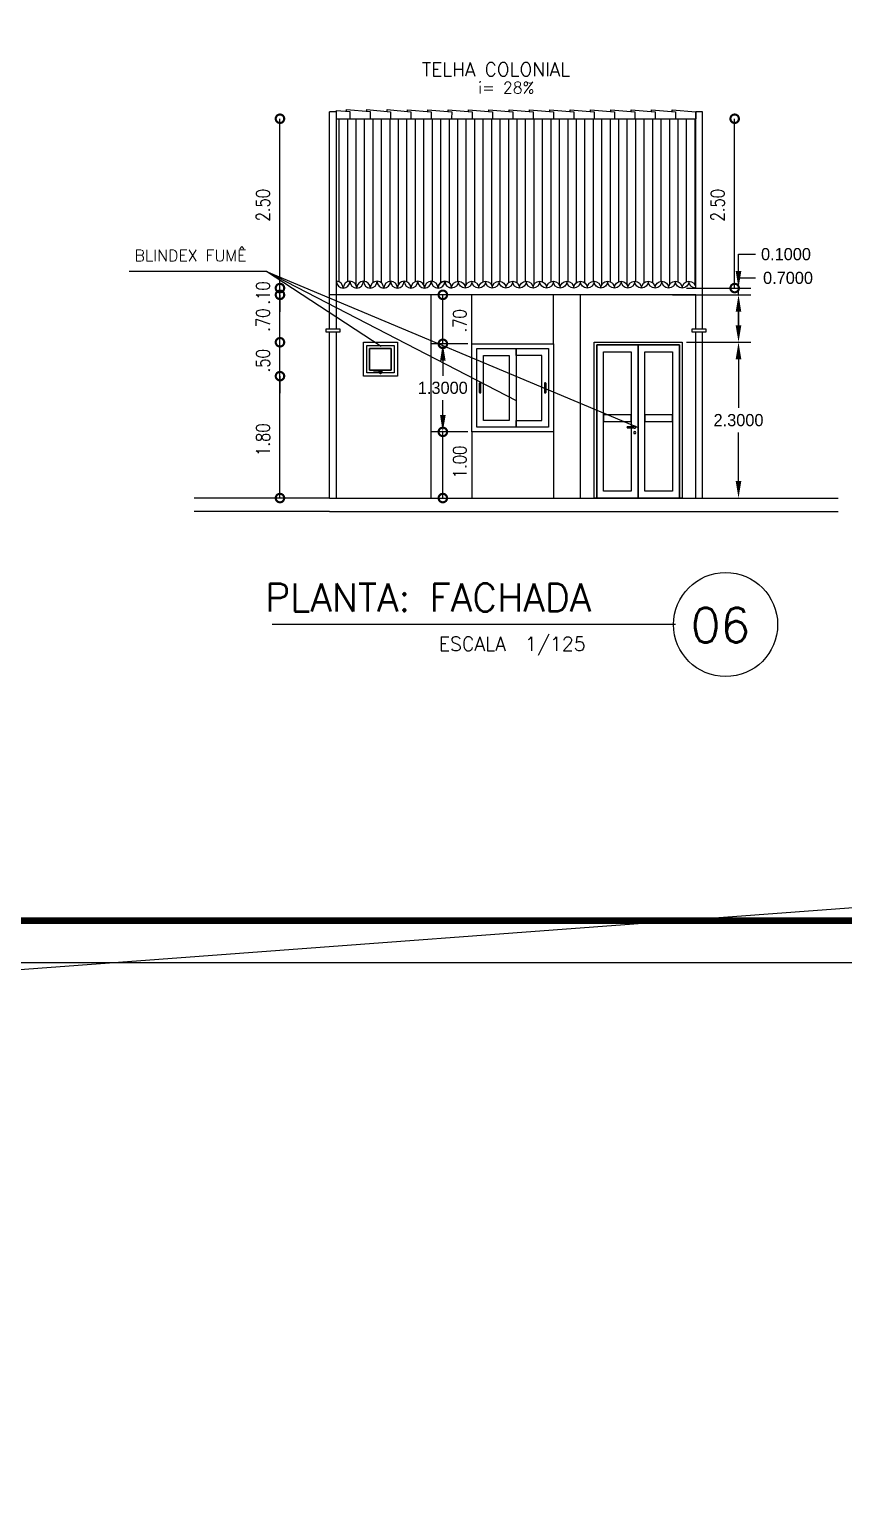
# Model space of a CAD drawing. Extents: x 1223 to 2114, y 507 to 973.
# Drawn here: x 1622.99 to 1634.99, y 608.62 to 630.42 of the extents above; entities that cross this region are included whole.
import ezdxf

# ---------------------------------------------------------------- set-up
doc = ezdxf.new("R2010")
doc.units = 0
doc.header["$MEASUREMENT"] = 0
doc.layers.get('0').update_dxf_attribs({"linetype": 'CONTINUOUS'})
doc.layers.get('DEFPOINTS').update_dxf_attribs({"linetype": 'CONTINUOUS'})
for name, color, linetype in [('ESQUADRIAS_TIGRE', 7, 'CONTINUOUS'), ('JANELAS', 8, 'CONTINUOUS'), ('JANELAS_INTERNO', 2, 'CONTINUOUS'), ('PAREDE', 2, 'CONTINUOUS'), ('PAREDES', 2, 'CONTINUOUS'), ('PENA-20', 3, 'CONTINUOUS'), ('PILARES', 5, 'CONTINUOUS'), ('REBAIXO', 8, 'CONTINUOUS')]:
    doc.layers.add(name, color=color, linetype=linetype)
doc.styles.add('PADRAO_TXT', font='romans.shx')
doc.styles.add('REG80', font='romans.shx', dxfattribs={"width": 0.8, "height": 0.2})
doc.styles.add('ROMANS', font='romans', dxfattribs={"height": 0.1})
doc.dimstyles.get("Standard").update_dxf_attribs({"dimtxt": 0.18, "dimasz": 0.18, "dimexe": 0.18, "dimexo": 0.0625, "dimgap": 0.09, "dimtad": 0, "dimtih": 1, "dimtoh": 1, "dimdec": 4, "dimzin": 0, "dimdsep": 46, "dimtxsty": 'Standard', "dimcen": 0.09, "dimadec": 0, "dimazin": 0, "dimtfac": 1, "dimtdec": 4, "dimtofl": 0, "dimtmove": 0, "dimatfit": 3, "dimfxl": 0, "dimtolj": 1, "dimtzin": 0, "dimarcsym": 0})

# ---------------------------------------------------------------- blocks, each defined once
blk = doc.blocks.new('*U28')
at = {"layer": 'ESQUADRIAS_TIGRE', "linetype": 'Continuous', "flags": 128}
for points in [[(0.05, 0.45), (0.05, 0.05), (0.45, 0.05), (0.45, 0.45)], [(0.09, 0.41), (0.09, 0.09), (0.41, 0.09), (0.41, 0.41)]]:
    blk.add_lwpolyline(points, close=True, dxfattribs=at)
at = {"layer": 'ESQUADRIAS_TIGRE', "linetype": 'Continuous'}
blk.add_lwpolyline([(0.09, 0.41), (0.41, 0.41), (0.41, 0.09), (0.09, 0.09)], close=True, dxfattribs=at)
blk = doc.blocks.new('*U29')
at = {"layer": 'ESQUADRIAS_TIGRE', "linetype": 'Continuous', "flags": 128}
for points in [[(0, 0.5), (0, 0), (0.5, 0), (0.5, 0.5)], [(0.05, 0.45), (0.05, 0.05), (0.45, 0.05), (0.45, 0.45)]]:
    blk.add_lwpolyline(points, close=True, dxfattribs=at)
at = {"layer": 'ESQUADRIAS_TIGRE'}
blk.add_blockref('*U28', (0, 0), dxfattribs=at)
blk = doc.blocks.new('PUXADOR_MAXIMAR_2D')
at = {"layer": 'ESQUADRIAS_TIGRE', "linetype": 'Continuous'}
blk.add_lwpolyline([(-0.006, -0.015), (0.006, -0.015), (0.006, 0), (0.046, 0), (0.1, 0), (0.1, 0.014), (0.019, 0.014), (0.019, 0.015), (0.019, 0.023), (0.006, 0.023), (-0.006, 0.023), (-0.021, 0.023), (-0.021, 0.008), (-0.006, 0.008), (-0.006, 0), (-0.006, -0.001)], close=True, dxfattribs=at)
blk = doc.blocks.new('36985429E')
at = {"layer": 'ESQUADRIAS_TIGRE'}
for name, p in [('*U29', (0, 0)), ('PUXADOR_MAXIMAR_2D', (0.25, 0.05))]:
    blk.add_blockref(name, p, dxfattribs=at)
at = {"layer": 'ESQUADRIAS_TIGRE', "flags": 1}
for tag, p in [('COD', (0, -0.00762)), ('DESCR', (0, -0.01524))]:
    blk.add_attdef(tag, p, '', height=0.00423, dxfattribs=at)
blk = doc.blocks.new('*U31')
at = {"layer": 'ESQUADRIAS_TIGRE', "linetype": 'Continuous', "flags": 128}
for points in [[(0.04, 2.26), (0.04, 0), (0.65, 0), (0.65, 2.26)], [(0.14, 2.16), (0.14, 0.1), (0.55, 0.1), (0.55, 2.16)]]:
    blk.add_lwpolyline(points, close=True, dxfattribs=at)
at = {"layer": 'ESQUADRIAS_TIGRE', "linetype": 'Continuous'}
blk.add_lwpolyline([(0.14, 1.23), (0.55, 1.23), (0.55, 1.13), (0.14, 1.13)], close=True, dxfattribs=at)
blk = doc.blocks.new('*U32')
at = {"layer": 'ESQUADRIAS_TIGRE', "linetype": 'Continuous', "flags": 128}
for points in [[(0.65, 2.26), (0.65, 0), (1.26, 0), (1.26, 2.26)], [(0.75, 2.16), (0.75, 0.1), (1.16, 0.1), (1.16, 2.16)]]:
    blk.add_lwpolyline(points, close=True, dxfattribs=at)
at = {"layer": 'ESQUADRIAS_TIGRE', "linetype": 'Continuous'}
blk.add_lwpolyline([(0.75, 1.23), (1.16, 1.23), (1.16, 1.13), (0.75, 1.13)], close=True, dxfattribs=at)
blk = doc.blocks.new('*U33')
at = {"layer": 'ESQUADRIAS_TIGRE', "linetype": 'Continuous'}
blk.add_lwpolyline([(0, 2.3), (0, 0), (0.04, 0), (0.04, 2.26), (1.26, 2.26), (1.26, 0), (1.3, 0), (1.3, 2.3)], close=True, dxfattribs=at)
at = {"layer": 'ESQUADRIAS_TIGRE'}
for name in ['*U31', '*U32']:
    blk.add_blockref(name, (0, 0), dxfattribs=at)
blk = doc.blocks.new('MACANETA_GU_DIR')
at = {"layer": 'ESQUADRIAS_TIGRE', "linetype": 'Continuous', "flags": 128}
blk.add_lwpolyline([(0, -0.015, -0.414214), (-0.015, 0, -0.414214), (0, 0.015), (0, 0.015, -0.268682), (0.013, 0.007), (0.052, 0.007), (0.106, 0.007, -0.414214), (0.114, 0, -0.414214), (0.106, -0.008), (0.052, -0.008), (0.013, -0.008), (0.013, -0.008, -0.267224), (0, -0.015)], format="xyb", close=True, dxfattribs=at)
at = {"layer": 'ESQUADRIAS_TIGRE', "linetype": 'Continuous'}
blk.add_circle((0, -0.08), 0.015, dxfattribs=at)
blk = doc.blocks.new('36621931E')
at = {"layer": 'ESQUADRIAS_TIGRE'}
for name, p in [('*U33', (0, 0)), ('MACANETA_GU_DIR', (0.7, 1.046))]:
    blk.add_blockref(name, p, dxfattribs=at)
at = {"layer": 'ESQUADRIAS_TIGRE', "flags": 1}
for tag, p in [('COD', (0, -0.00762)), ('DESCR', (0, -0.01524))]:
    blk.add_attdef(tag, p, '', height=0.00423, dxfattribs=at)
blk = doc.blocks.new('*U35')
at = {"layer": 'ESQUADRIAS_TIGRE', "linetype": 'Continuous'}
blk.add_lwpolyline([(0.07, 1.23), (0.07, 0.07), (0.55, 0.07), (0.55, 0.17), (0.17, 0.17), (0.17, 1.13), (0.55, 1.13), (0.55, 1.23)], close=True, dxfattribs=at)
blk = doc.blocks.new('*U36')
at = {"layer": 'ESQUADRIAS_TIGRE', "linetype": 'Continuous', "flags": 128}
for points in [[(0.55, 1.23), (0.55, 0.07), (1.13, 0.07), (1.13, 1.23)], [(0.65, 1.13), (0.65, 0.17), (1.03, 0.17), (1.03, 1.13)]]:
    blk.add_lwpolyline(points, close=True, dxfattribs=at)
blk = doc.blocks.new('*U37')
at = {"layer": 'ESQUADRIAS_TIGRE', "linetype": 'Continuous', "flags": 128}
for points in [[(0, 1.3), (0, 0), (1.2, 0), (1.2, 1.3)], [(0.07, 1.23), (0.07, 0.07), (1.13, 0.07), (1.13, 1.23)]]:
    blk.add_lwpolyline(points, close=True, dxfattribs=at)
at = {"layer": 'ESQUADRIAS_TIGRE'}
for name in ['*U35', '*U36']:
    blk.add_blockref(name, (0, 0), dxfattribs=at)
blk = doc.blocks.new('PUXADOR_2D')
at = {"layer": 'ESQUADRIAS_TIGRE', "linetype": 'Continuous', "flags": 128}
blk.add_lwpolyline([(0.0125, -0.06), (0.0125, -0.0625, -0.4142136), (0, -0.075), (0, -0.075, -0.4142136), (-0.0125, -0.0625), (-0.0125, -0.06), (-0.0125, 0.06), (-0.0125, 0.0625, -0.4142136), (0, 0.075), (0, 0.075, -0.4142136), (0.0125, 0.0625), (0.0125, 0.06)], format="xyb", close=True, dxfattribs=at)
blk = doc.blocks.new('36406810E')
at = {"layer": 'ESQUADRIAS_TIGRE'}
for name, p in [('*U37', (0, 0)), ('PUXADOR_2D', (0.12, 0.65)), ('PUXADOR_2D', (1.08, 0.65))]:
    blk.add_blockref(name, p, dxfattribs=at)
at = {"layer": 'ESQUADRIAS_TIGRE', "flags": 1}
for tag, p in [('COD', (0, -0.00762)), ('DESCR', (0, -0.01524))]:
    blk.add_attdef(tag, p, '', height=0.00423, dxfattribs=at)
blk = doc.blocks.new('A$C2DF50791')
at = {"layer": 'PENA-20'}
for centre, start, end in [((0, 0.1), 270, 0), ((0.1, 0), 0, 180), ((0.2, 0.1), 180, 0), ((0.3, 0), 0, 180), ((0.4, 0.1), 180, 0), ((0.5, 0), 0, 180), ((0.6, 0.1), 180, 0), ((0.7, 0), 0, 180), ((0.8, 0.1), 180, 0), ((0.9, 0), 0, 180), ((1, 0.1), 180, 0), ((1.1, 0), 0, 180), ((1.2, 0.1), 180, 0), ((1.3, 0), 0, 180), ((1.4, 0.1), 180, 0), ((1.5, 0), 0, 180), ((1.6, 0.1), 180, 0), ((1.7, 0), 0, 180), ((1.8, 0.1), 180, 0), ((1.9, 0), 0, 180), ((2, 0.1), 180, 0), ((2.1, 0), 0, 180), ((2.2, 0.1), 180, 0), ((2.3, 0), 0, 180), ((2.4, 0.1), 180, 0), ((2.5, 0), 0, 180), ((2.6, 0.1), 180, 0), ((2.7, 0), 0, 180), ((2.8, 0.1), 180, 0), ((2.9, 0), 0, 180), ((3, 0.1), 180, 0), ((3.1, 0), 0, 180), ((3.2, 0.1), 180, 0), ((3.3, 0), 0, 180), ((3.4, 0.1), 180, 0), ((3.5, 0), 0, 180), ((3.6, 0.1), 180, 0), ((3.7, 0), 0, 180)]:
    blk.add_arc(centre, 0.1, start, end, dxfattribs=at)
blk = doc.blocks.new('*D606')
at = {"layer": 'DEFPOINTS', "color": 0, "transparency": 16777216}
for p in [(1632.614, 625.808), (1633.446, 625.808), (1632.614, 623.508)]:
    blk.add_point(p, dxfattribs=at)
at = {"layer": 'REBAIXO', "color": 0, "lineweight": -2, "transparency": 16777216}
for p, q in [((1632.677, 625.808), (1633.626, 625.808)), ((1632.677, 623.508), (1633.626, 623.508))]:
    blk.add_line(p, q, dxfattribs=at)
at = {"layer": 'REBAIXO', "color": 7, "lineweight": -2, "transparency": 16777216}
for p, q in [((1633.446, 625.558), (1633.446, 624.838)), ((1633.446, 623.758), (1633.446, 624.478))]:
    blk.add_line(p, q, dxfattribs=at)
at = {"layer": 'REBAIXO', "color": 7, "transparency": 16777216}
for points in [[(1633.404, 625.558), (1633.487, 625.558), (1633.446, 625.808)], [(1633.404, 623.758), (1633.487, 623.758), (1633.446, 623.508)]]:
    blk.add_solid(points, dxfattribs=at)
at = {"layer": 'REBAIXO', "color": 0, "transparency": 16777216, "insert": (1633.446, 624.658), "char_height": 0.18, "attachment_point": 5}
blk.add_mtext('\\A1;2.3000', dxfattribs=at)
blk = doc.blocks.new('*D607')
at = {"layer": 'DEFPOINTS', "color": 0, "transparency": 16777216}
for p in [(1632.409, 626.508), (1633.446, 626.508), (1632.614, 625.808)]:
    blk.add_point(p, dxfattribs=at)
at = {"layer": 'REBAIXO', "color": 7, "lineweight": -2, "transparency": 16777216}
for p, q in [((1633.446, 626.508), (1633.446, 626.758)), ((1633.446, 626.758), (1633.696, 626.758)), ((1633.446, 626.058), (1633.446, 626.258))]:
    blk.add_line(p, q, dxfattribs=at)
at = {"layer": 'REBAIXO', "color": 0, "lineweight": -2, "transparency": 16777216}
for p, q in [((1632.471, 626.508), (1633.626, 626.508)), ((1632.677, 625.808), (1633.626, 625.808))]:
    blk.add_line(p, q, dxfattribs=at)
at = {"layer": 'REBAIXO', "color": 7, "transparency": 16777216}
for points in [[(1633.404, 626.258), (1633.487, 626.258), (1633.446, 626.508)], [(1633.404, 626.058), (1633.487, 626.058), (1633.446, 625.808)]]:
    blk.add_solid(points, dxfattribs=at)
at = {"layer": 'REBAIXO', "color": 0, "transparency": 16777216, "insert": (1634.176, 626.758), "char_height": 0.18, "attachment_point": 5}
blk.add_mtext('\\A1;0.7000', dxfattribs=at)
blk = doc.blocks.new('*D608')
at = {"layer": 'DEFPOINTS', "color": 0, "transparency": 16777216}
for p in [(1632.409, 626.508), (1632.614, 626.608), (1633.446, 626.608)]:
    blk.add_point(p, dxfattribs=at)
at = {"layer": 'REBAIXO', "color": 7, "lineweight": -2, "transparency": 16777216}
for p, q in [((1633.446, 626.858), (1633.446, 627.108)), ((1633.446, 627.108), (1633.696, 627.108)), ((1633.446, 626.258), (1633.446, 626.008))]:
    blk.add_line(p, q, dxfattribs=at)
at = {"layer": 'REBAIXO', "color": 0, "lineweight": -2, "transparency": 16777216}
for p, q in [((1632.471, 626.508), (1633.626, 626.508)), ((1632.677, 626.608), (1633.626, 626.608))]:
    blk.add_line(p, q, dxfattribs=at)
at = {"layer": 'REBAIXO', "color": 7, "transparency": 16777216}
for points in [[(1633.404, 626.858), (1633.487, 626.858), (1633.446, 626.608)], [(1633.404, 626.258), (1633.487, 626.258), (1633.446, 626.508)]]:
    blk.add_solid(points, dxfattribs=at)
at = {"layer": 'REBAIXO', "color": 0, "transparency": 16777216, "insert": (1634.146, 627.108), "char_height": 0.18, "attachment_point": 5}
blk.add_mtext('\\A1;0.1000', dxfattribs=at)
blk = doc.blocks.new('_DOTSMALL')
at = {"color": 0, "linetype": 'ByBlock', "const_width": 0.5}
blk.add_lwpolyline([(-0.0625, 0, 1), (0.0625, 0, 1)], format="xyb", close=True, dxfattribs=at)
blk = doc.blocks.new('*D609')
at = {"layer": 'DEFPOINTS', "color": 0, "transparency": 16777216}
for p in [(1629.084, 625.785), (1629.514, 625.785), (1629.514, 624.485)]:
    blk.add_point(p, dxfattribs=at)
at = {"layer": 'REBAIXO', "color": 0, "lineweight": -2, "transparency": 16777216}
for p, q in [((1629.452, 625.785), (1628.904, 625.785)), ((1629.452, 624.485), (1628.904, 624.485))]:
    blk.add_line(p, q, dxfattribs=at)
at = {"layer": 'REBAIXO', "color": 7, "lineweight": -2, "transparency": 16777216}
for p, q in [((1629.084, 625.535), (1629.084, 625.315)), ((1629.084, 624.735), (1629.084, 624.955))]:
    blk.add_line(p, q, dxfattribs=at)
at = {"layer": 'REBAIXO', "color": 7, "transparency": 16777216}
for points in [[(1629.043, 625.535), (1629.126, 625.535), (1629.084, 625.785)], [(1629.043, 624.735), (1629.126, 624.735), (1629.084, 624.485)]]:
    blk.add_solid(points, dxfattribs=at)
at = {"layer": 'REBAIXO', "color": 0, "transparency": 16777216, "insert": (1629.084, 625.135), "char_height": 0.18, "attachment_point": 5}
blk.add_mtext('\\A1;1.3000', dxfattribs=at)
blk = doc.blocks.new('*U89')
at = {"color": 3, "style": 'REG80', "width": 0.8}
blk.add_text('1.80', height=0.2, rotation=90, dxfattribs=at).set_placement((1626.532, 624.13))
blk = doc.blocks.new('*D88')
at = {"transparency": 16777216}
blk.add_line((1626.682, 623.508), (1626.682, 625.308), dxfattribs=at)
at = {"layer": 'DEFPOINTS', "color": 0, "transparency": 16777216}
for p in [(1626.682, 625.308), (1627.914, 625.308), (1628.143, 623.508)]:
    blk.add_point(p, dxfattribs=at)
at = {"transparency": 16777216, "xscale": 0.25, "yscale": 0.25, "zscale": 0.25}
for p, rotation in [((1626.682, 625.308), 90), ((1626.682, 623.508), 270)]:
    blk.add_blockref('_DOTSMALL', p, dxfattribs=dict(at, rotation=rotation))
at = {"layer": 'PILARES', "transparency": 16777216}
blk.add_blockref('*U89', (0, 0), dxfattribs=at)
blk = doc.blocks.new('*U91')
at = {"color": 3, "style": 'REG80', "width": 0.8}
blk.add_text('.50', height=0.2, rotation=90, dxfattribs=at).set_placement((1626.532, 625.364))
blk = doc.blocks.new('*D90')
at = {"transparency": 16777216}
for p, q in [((1626.682, 625.808), (1626.682, 626.058)), ((1626.682, 625.308), (1626.682, 625.808)), ((1626.682, 625.308), (1626.682, 625.058))]:
    blk.add_line(p, q, dxfattribs=at)
at = {"layer": 'DEFPOINTS', "color": 0, "transparency": 16777216}
for p in [(1626.682, 625.808), (1627.914, 625.808), (1627.914, 625.308)]:
    blk.add_point(p, dxfattribs=at)
at = {"transparency": 16777216, "xscale": 0.25, "yscale": 0.25, "zscale": 0.25}
for p, rotation in [((1626.682, 625.808), 270), ((1626.682, 625.308), 90)]:
    blk.add_blockref('_DOTSMALL', p, dxfattribs=dict(at, rotation=rotation))
at = {"layer": 'PILARES', "transparency": 16777216}
blk.add_blockref('*U91', (0, 0), dxfattribs=at)
blk = doc.blocks.new('*U93')
at = {"color": 3, "style": 'REG80', "width": 0.8}
blk.add_text('.70', height=0.2, rotation=90, dxfattribs=at).set_placement((1626.532, 625.964))
blk = doc.blocks.new('*D92')
at = {"transparency": 16777216}
blk.add_line((1626.682, 625.808), (1626.682, 626.508), dxfattribs=at)
at = {"layer": 'DEFPOINTS', "color": 0, "transparency": 16777216}
for p in [(1626.682, 626.508), (1627.515, 626.508), (1627.914, 625.808)]:
    blk.add_point(p, dxfattribs=at)
at = {"transparency": 16777216, "xscale": 0.25, "yscale": 0.25, "zscale": 0.25}
for p, rotation in [((1626.682, 626.508), 90), ((1626.682, 625.808), 270)]:
    blk.add_blockref('_DOTSMALL', p, dxfattribs=dict(at, rotation=rotation))
at = {"layer": 'PILARES', "transparency": 16777216}
blk.add_blockref('*U93', (0, 0), dxfattribs=at)
blk = doc.blocks.new('*U95')
at = {"color": 3, "style": 'REG80', "width": 0.8}
blk.add_text('.10', height=0.2, rotation=90, dxfattribs=at).set_placement((1626.532, 626.364))
blk = doc.blocks.new('*D94')
at = {"transparency": 16777216}
for p, q in [((1626.682, 626.608), (1626.682, 626.858)), ((1626.682, 626.508), (1626.682, 626.608)), ((1626.682, 626.508), (1626.682, 626.258))]:
    blk.add_line(p, q, dxfattribs=at)
at = {"layer": 'DEFPOINTS', "color": 0, "transparency": 16777216}
for p in [(1626.682, 626.608), (1627.515, 626.508), (1627.614, 626.608)]:
    blk.add_point(p, dxfattribs=at)
at = {"transparency": 16777216, "xscale": 0.25, "yscale": 0.25, "zscale": 0.25}
for p, rotation in [((1626.682, 626.608), 270), ((1626.682, 626.508), 90)]:
    blk.add_blockref('_DOTSMALL', p, dxfattribs=dict(at, rotation=rotation))
at = {"layer": 'PILARES', "transparency": 16777216}
blk.add_blockref('*U95', (0, 0), dxfattribs=at)
blk = doc.blocks.new('*U97')
at = {"color": 3, "style": 'REG80', "width": 0.8}
blk.add_text('2.50', height=0.2, rotation=90, dxfattribs=at).set_placement((1626.532, 627.592))
blk = doc.blocks.new('*D96')
at = {"transparency": 16777216}
blk.add_line((1626.682, 626.608), (1626.682, 629.108), dxfattribs=at)
at = {"layer": 'DEFPOINTS', "color": 0, "transparency": 16777216}
for p in [(1626.682, 629.108), (1627.514, 629.108), (1627.614, 626.608)]:
    blk.add_point(p, dxfattribs=at)
at = {"transparency": 16777216, "xscale": 0.25, "yscale": 0.25, "zscale": 0.25}
for p, rotation in [((1626.682, 629.108), 90), ((1626.682, 626.608), 270)]:
    blk.add_blockref('_DOTSMALL', p, dxfattribs=dict(at, rotation=rotation))
at = {"layer": 'PILARES', "transparency": 16777216}
blk.add_blockref('*U97', (0, 0), dxfattribs=at)
blk = doc.blocks.new('*U99')
at = {"color": 3, "style": 'REG80', "width": 0.8}
blk.add_text('2.50', height=0.2, rotation=90, dxfattribs=at).set_placement((1633.239, 627.592))
blk = doc.blocks.new('*D98')
at = {"transparency": 16777216}
blk.add_line((1633.389, 626.608), (1633.389, 629.108), dxfattribs=at)
at = {"layer": 'DEFPOINTS', "color": 0, "transparency": 16777216}
for p in [(1632.815, 629.108), (1633.389, 629.108), (1632.814, 626.608)]:
    blk.add_point(p, dxfattribs=at)
at = {"transparency": 16777216, "xscale": 0.25, "yscale": 0.25, "zscale": 0.25}
for p, rotation in [((1633.389, 629.108), 90), ((1633.389, 626.608), 270)]:
    blk.add_blockref('_DOTSMALL', p, dxfattribs=dict(at, rotation=rotation))
at = {"layer": 'PILARES', "transparency": 16777216}
blk.add_blockref('*U99', (0, 0), dxfattribs=at)

msp = doc.modelspace()

# ---------------------------------------------------------------- linework, layer by layer
msp.add_lwpolyline([(1642.70881, 642.89492), (1642.70881, 616.64492), (1605.58381, 616.64492), (1605.58381, 642.89492)], close=True)
at = {"const_width": 0.1}
msp.add_lwpolyline([(1642.08381, 641.39492), (1642.08381, 617.26992), (1606.20881, 617.26992), (1606.20881, 641.39492)], close=True, dxfattribs=at)
at = {"layer": 'JANELAS'}
msp.add_line((1632.51642, 621.64062), (1626.56896, 621.64062), dxfattribs=at)
msp.add_circle((1633.25489, 621.64062), 0.76764, dxfattribs=at)
at = {"layer": 'JANELAS_INTERNO'}
msp.add_line((1516.64871, 608.62187), (2113.74782, 653.18983), dxfattribs=at)
at = {"layer": 'PAREDE'}
for p, q in [((1628.91448, 623.50837), (1628.91448, 626.50837)), ((1627.41448, 623.50837), (1627.41448, 625.95837)), ((1627.51448, 623.50837), (1627.51448, 625.95837)), ((1632.81448, 623.50837), (1632.81448, 625.95837)), ((1632.91448, 623.50837), (1632.91448, 625.95837)), ((1627.41448, 623.50837), (1625.41448, 623.50837)), ((1627.41448, 623.50837), (1632.91448, 623.50837)), ((1632.91448, 623.50837), (1634.91448, 623.50837)), ((1627.41448, 623.30837), (1625.41448, 623.30837)), ((1627.41448, 623.30837), (1632.91448, 623.30837)), ((1632.91448, 623.30837), (1634.91448, 623.30837))]:
    msp.add_line(p, q, dxfattribs=at)
for points in [[(1627.56448, 625.95837), (1627.36448, 625.95837), (1627.36448, 626.00837), (1627.56448, 626.00837)], [(1632.96448, 625.95837), (1632.76448, 625.95837), (1632.76448, 626.00837), (1632.96448, 626.00837)]]:
    msp.add_lwpolyline(points, close=True, dxfattribs=at)
at = {"layer": 'PENA-20'}
for p, q in [((1627.51468, 629.20751), (1627.41448, 629.20751)), ((1627.41448, 626.00837), (1627.41448, 629.20751)), ((1627.51448, 626.00837), (1627.51448, 629.20751)), ((1632.81448, 626.60837), (1632.81448, 629.20797)), ((1632.91448, 629.20797), (1632.81448, 629.20797)), ((1632.91448, 626.00837), (1632.91448, 629.20797)), ((1632.81448, 626.50837), (1627.51448, 626.50837)), ((1632.81448, 626.00837), (1632.81448, 626.50837))]:
    msp.add_line(p, q, dxfattribs=at)
for centre, start, end in [((1627.61448, 626.70837), 180, 0), ((1627.51448, 626.60837), 0, 90), ((1627.71448, 626.60837), 0, 180), ((1627.81448, 626.70837), 180, 0), ((1627.91448, 626.60837), 0, 180), ((1628.01448, 626.70837), 180, 0), ((1628.11448, 626.60837), 0, 180), ((1628.21448, 626.70837), 180, 0), ((1628.31448, 626.60837), 0, 180), ((1628.41448, 626.70837), 180, 0), ((1628.51448, 626.60837), 0, 180), ((1628.61448, 626.70837), 180, 0), ((1628.71448, 626.60837), 0, 180), ((1628.81448, 626.70837), 180, 0), ((1628.91448, 626.60837), 0, 180), ((1629.01448, 626.70837), 180, 0), ((1629.11448, 626.60837), 0, 180), ((1629.21448, 626.70837), 180, 270)]:
    msp.add_arc(centre, 0.1, start, end, dxfattribs=at)
at = {"layer": 'REBAIXO'}
for p, q in [((1627.66469, 629.21699), (1627.66471, 629.2427)), ((1627.66471, 629.2427), (1628.01468, 629.21238)), ((1627.96469, 629.21671), (1627.96471, 629.24242)), ((1627.96471, 629.24242), (1628.31468, 629.2121)), ((1628.26469, 629.21643), (1628.26471, 629.24215)), ((1628.26469, 629.21643), (1628.26471, 629.24215)), ((1628.26469, 629.21643), (1628.26471, 629.24215)), ((1628.26471, 629.24215), (1628.61468, 629.21183)), ((1628.56469, 629.21616), (1628.56471, 629.24187)), ((1628.56471, 629.24187), (1628.91468, 629.21155)), ((1628.86469, 629.21588), (1628.86471, 629.2416)), ((1628.86471, 629.2416), (1629.21468, 629.21128)), ((1629.16469, 629.21561), (1629.16471, 629.24132)), ((1629.16471, 629.24132), (1629.51468, 629.211)), ((1629.46469, 629.21533), (1629.46471, 629.24105)), ((1629.46469, 629.21533), (1629.46471, 629.24105)), ((1629.46469, 629.21533), (1629.46471, 629.24105)), ((1629.46471, 629.24105), (1629.81468, 629.21073)), ((1629.76469, 629.21506), (1629.76471, 629.24077)), ((1629.76471, 629.24077), (1630.11468, 629.21045)), ((1630.06469, 629.21478), (1630.06471, 629.2405)), ((1630.06471, 629.2405), (1630.41468, 629.21018)), ((1630.36469, 629.21451), (1630.36471, 629.24022)), ((1630.36471, 629.24022), (1630.71468, 629.2099)), ((1630.66469, 629.21423), (1630.66471, 629.23995)), ((1630.66471, 629.23995), (1631.01468, 629.20962)), ((1630.96469, 629.21396), (1630.96471, 629.23967)), ((1630.96471, 629.23967), (1631.31468, 629.20935)), ((1631.26469, 629.21368), (1631.26471, 629.2394)), ((1631.26471, 629.2394), (1631.61468, 629.20907)), ((1631.56469, 629.21341), (1631.56471, 629.23912)), ((1631.56471, 629.23912), (1631.91468, 629.2088)), ((1631.86469, 629.21313), (1631.86471, 629.23884)), ((1631.86471, 629.23884), (1632.21468, 629.20852)), ((1632.16469, 629.21285), (1632.16471, 629.23857)), ((1632.16471, 629.23857), (1632.51468, 629.20825)), ((1632.46469, 629.21258), (1632.46471, 629.23829)), ((1632.46471, 629.23829), (1632.81468, 629.20797)), ((1627.51448, 629.20797), (1627.51448, 629.23)), ((1627.51448, 629.23), (1627.71468, 629.21265)), ((1627.51448, 629.10837), (1632.81448, 629.10837)), ((1627.55563, 626.69951), (1627.55563, 629.10837)), ((1627.68063, 626.70247), (1627.68063, 629.10837)), ((1627.71468, 629.21265), (1627.71459, 629.11265)), ((1627.80563, 626.6495), (1627.80563, 629.10837)), ((1627.93063, 626.70706), (1627.93063, 629.10837)), ((1628.01468, 629.21238), (1628.01459, 629.11238)), ((1628.05563, 626.68922), (1628.05563, 629.10837)), ((1628.18063, 626.68337), (1628.18063, 629.10837)), ((1628.30563, 626.70798), (1628.30563, 629.10837)), ((1628.31468, 629.2121), (1628.31459, 629.1121)), ((1628.43063, 626.66286), (1628.43063, 629.10837)), ((1628.55563, 626.69951), (1628.55563, 629.10837)), ((1628.61468, 629.21183), (1628.61459, 629.11183)), ((1628.68063, 626.70247), (1628.68063, 629.10837)), ((1628.80563, 626.6495), (1628.80563, 629.10837)), ((1628.91468, 629.21155), (1628.91459, 629.11155)), ((1628.93063, 626.70706), (1628.93063, 629.10837)), ((1629.05563, 626.68922), (1629.05563, 629.10837)), ((1629.18063, 626.68337), (1629.18063, 629.10837)), ((1629.21468, 629.21128), (1629.21459, 629.11128)), ((1629.30563, 626.70798), (1629.30563, 629.10837)), ((1629.43063, 626.66286), (1629.43063, 629.10837)), ((1629.51468, 629.211), (1629.51459, 629.111)), ((1629.55563, 626.69951), (1629.55563, 629.10837)), ((1629.68063, 626.70247), (1629.68063, 629.10837)), ((1629.80563, 626.6495), (1629.80563, 629.10837)), ((1629.81468, 629.21073), (1629.81459, 629.11073)), ((1629.93063, 626.70706), (1629.93063, 629.10837)), ((1630.05563, 626.68922), (1630.05563, 629.10837)), ((1630.11468, 629.21045), (1630.11459, 629.11045)), ((1630.18063, 626.68337), (1630.18063, 629.10837)), ((1630.30563, 626.70798), (1630.30563, 629.10837)), ((1630.41468, 629.21018), (1630.41459, 629.11018)), ((1630.43063, 626.66286), (1630.43063, 629.10837)), ((1630.55563, 626.69951), (1630.55563, 629.10837)), ((1630.68063, 626.70247), (1630.68063, 629.10837)), ((1630.71468, 629.2099), (1630.71459, 629.1099)), ((1630.80563, 626.6495), (1630.80563, 629.10837)), ((1630.93063, 626.70706), (1630.93063, 629.10837)), ((1631.01468, 629.20962), (1631.01459, 629.10962)), ((1631.05563, 626.68922), (1631.05563, 629.10837)), ((1631.18063, 626.68337), (1631.18063, 629.10837)), ((1631.30563, 626.70798), (1631.30563, 629.10837)), ((1631.31468, 629.20935), (1631.31459, 629.10935)), ((1631.43063, 626.66286), (1631.43063, 629.10837)), ((1631.55563, 626.69951), (1631.55563, 629.10837)), ((1631.61468, 629.20907), (1631.61459, 629.10907)), ((1631.61468, 629.20907), (1631.61459, 629.10907)), ((1631.68063, 626.70247), (1631.68063, 629.10837)), ((1631.80563, 626.6495), (1631.80563, 629.10837)), ((1631.91468, 629.2088), (1631.91459, 629.1088)), ((1631.93063, 626.70706), (1631.93063, 629.10837)), ((1632.05563, 626.68922), (1632.05563, 629.10837)), ((1632.18063, 626.68337), (1632.18063, 629.10837)), ((1632.21468, 629.20852), (1632.21459, 629.10852)), ((1632.30563, 626.70798), (1632.30563, 629.10837)), ((1632.43063, 626.66286), (1632.43063, 629.10837)), ((1632.51468, 629.20825), (1632.51459, 629.10825)), ((1632.55563, 626.69951), (1632.55563, 629.10837)), ((1632.68063, 626.70247), (1632.68063, 629.10837)), ((1632.80563, 626.6495), (1632.80563, 629.10837)), ((1632.81468, 629.20797), (1632.81459, 629.10797)), ((1626.48505, 626.85504), (1624.45706, 626.85504)), ((1628.17287, 625.74336), (1626.48505, 626.85504)), ((1626.48505, 626.85504), (1630.16448, 624.94805)), ((1626.48505, 626.85504), (1631.96448, 624.5512)), ((1627.51448, 626.50837), (1627.41448, 626.50837)), ((1629.51448, 625.78522), (1629.51448, 626.50837)), ((1630.71448, 625.78522), (1630.71448, 626.50837)), ((1631.11448, 623.50837), (1631.11448, 626.50837)), ((1632.81448, 626.50837), (1632.91448, 626.50837)), ((1629.51448, 624.48522), (1629.51448, 623.50837)), ((1630.71448, 624.48522), (1630.71448, 623.50837))]:
    msp.add_line(p, q, dxfattribs=at)
at = {"layer": 'REBAIXO', "color": 7}
for p, q in [((1629.08432, 625.78522), (1629.08432, 626.50837)), ((1629.08432, 623.50837), (1629.08432, 624.48522))]:
    msp.add_line(p, q, dxfattribs=at)

# ---------------------------------------------------------------- block references
at = {"layer": 'PENA-20', "xscale": -1}
msp.add_blockref('A$C2DF50791', (1632.81448, 626.60837), dxfattribs=at)
at = {"layer": 'REBAIXO', "color": 7, "xscale": -0.25, "yscale": 0.25, "zscale": 0.25}
for p, rotation in [((1629.08432, 626.50837), 270), ((1629.08432, 625.78522), 90), ((1629.08432, 624.48522), 270), ((1629.08432, 623.50837), 90)]:
    msp.add_blockref('_DOTSMALL', p, dxfattribs=dict(at, rotation=rotation))
at = {"layer": 'REBAIXO', "xscale": -1}
for name, p in [('36985429E', (1628.41448, 625.30837)), ('36406810E', (1630.71448, 624.48522)), ('36621931E', (1632.61448, 623.50837))]:
    msp.add_blockref(name, p, dxfattribs=at)

# ---------------------------------------------------------------- texts
at = {"layer": 'JANELAS'}
for s, height, style, p in [('i= 28%', 0.17, 'PADRAO_TXT', (1629.60556, 629.48096)), ('BLINDEX FUMÊ', 0.17, 'PADRAO_TXT', (1624.53563, 627.003)), (' ESCALA  1/125', 0.2047032, 'ROMANS', (1628.8832, 621.25364))]:
    msp.add_text(s, height=height, dxfattribs=dict(at, style=style)).set_placement(p)
at = {"layer": 'PAREDE'}
for s, height, style, p in [('TELHA COLONIAL', 0.2, 'PADRAO_TXT', (1628.77492, 629.73596)), ('06', 0.511758, 'ROMANS', (1632.74176, 621.37499))]:
    msp.add_text(s, height=height, dxfattribs=dict(at, style=style)).set_placement(p)
at = {"layer": 'PAREDES', "style": 'ROMANS'}
msp.add_text('PLANTA: FACHADA', height=0.4094064, dxfattribs=at).set_placement((1626.46353, 621.83543))
at = {"layer": 'REBAIXO', "color": 3, "style": 'REG80', "width": 0.8}
for s, p in [('.70', (1629.43432, 625.95251)), ('1.00', (1629.43432, 623.80251))]:
    msp.add_text(s, height=0.2, rotation=90, dxfattribs=at).set_placement(p)

# ---------------------------------------------------------------- dimensions: what is measured, and where the dimension line sits
for base, p1, p2, picture, middle in [((1626.6815, 629.10837), (1627.61448, 626.60837), (1627.51448, 629.10837), '*D96', (1626.4315, 627.85837)), ((1633.38948, 629.10797), (1632.81448, 626.60837), (1632.81459, 629.10797), '*D98', (1633.13948, 627.85817)), ((1626.6815, 626.60837), (1627.51506, 626.50837), (1627.61448, 626.60837), '*D94', (1626.4315, 626.55837)), ((1626.6815, 626.50837), (1627.91448, 625.80837), (1627.51506, 626.50837), '*D92', (1626.4315, 626.15837)), ((1626.6815, 625.80837), (1627.91448, 625.30837), (1627.91448, 625.80837), '*D90', (1626.4315, 625.55837)), ((1626.6815, 625.30837), (1628.14306, 623.50837), (1627.91448, 625.30837), '*D88', (1626.4315, 624.40837))]:
    dim = msp.add_linear_dim(base=base, p1=p1, p2=p2, angle=90, dimstyle='Standard')
    dim.commit()
    dim.dimension.update_dxf_attribs({"geometry": picture, "text_midpoint": middle})
at = {"layer": 'REBAIXO'}
for base, p1, p2, picture, middle in [((1633.44577, 626.60837), (1632.40869, 626.50837), (1632.61448, 626.60837), '*D608', (1634.14577, 627.10837)), ((1633.44577, 626.50837), (1632.61448, 625.80837), (1632.40869, 626.50837), '*D607', (1634.17577, 626.75837)), ((1629.08432, 625.78522), (1629.51448, 624.48522), (1629.51448, 625.78522), '*D609', (1629.08432, 625.13522)), ((1633.44577, 625.80837), (1632.61448, 623.50837), (1632.61448, 625.80837), '*D606', (1633.44577, 624.65837))]:
    dim = msp.add_linear_dim(base=base, p1=p1, p2=p2, angle=90, dimstyle='Standard', override={"dimasz": 0.25, "dimlfac": 1, "dimclrd": 7}, dxfattribs=at)
    dim.commit()
    dim.dimension.update_dxf_attribs({"geometry": picture, "text_midpoint": middle})

doc.saveas('drawing.dxf')
